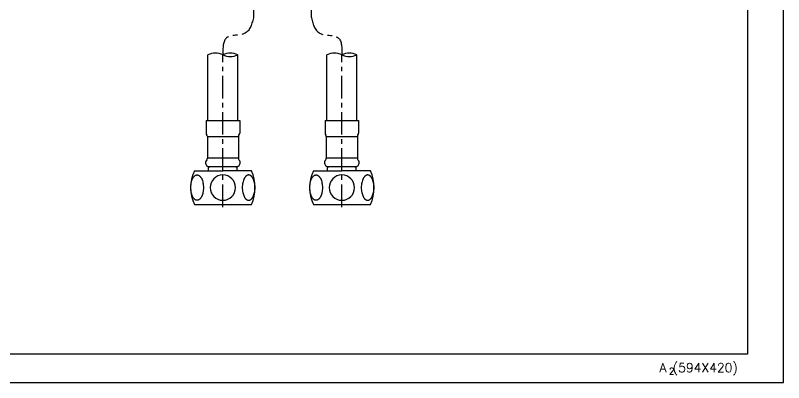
# Model space of a CAD drawing. Extents: x 8180 to 8774, y -5808 to -5388.
# Drawn here: x 8477.5 to 8774.5, y -5808.1 to -5666 of the extents above; entities that cross this region are included whole.
import ezdxf

# ---------------------------------------------------------------- set-up
doc = ezdxf.new("R2010")
doc.units = 0
doc.header["$LTSCALE"] = 7
doc.header["$MEASUREMENT"] = 0
doc.linetypes.add('CENTER', pattern=[2, 1.25, -0.25, 0.25, -0.25])
doc.layers.get('0').update_dxf_attribs({"color": 2, "linetype": 'CONTINUOUS'})
for name, color, linetype in [('08_ALL_FEATURES', 7, 'CONTINUOUS'), ('CL', 1, 'CENTER'), ('D', 2, 'CONTINUOUS'), ('DWG', 7, 'CONTINUOUS'), ('TXT', 4, 'CONTINUOUS')]:
    doc.layers.add(name, color=color, linetype=linetype)
doc.styles.add('GHS', font='ROMANS.shx', dxfattribs={"bigfont": 'GHS.shx'})

# ---------------------------------------------------------------- blocks, each defined once
blk = doc.blocks.new('A$C40264F52')
at = {"color": 2}
blk.add_line((-3.91, 5.83), (-3.91, 5.84), dxfattribs=at)
at = {"color": 7, "linetype": 'Continuous'}
for p, q in [((-14.92, -27.24), (-3.91, -27.24)), ((7.11, -27.24), (-3.91, -27.24)), ((-14.92, -40.24), (7.11, -40.24))]:
    blk.add_line(p, q, dxfattribs=at)
at = {"color": 2, "linetype": 'Continuous'}
for centre, radius, start, end in [((-6.76, 11.48), 6.77, 65.107, 115.329), ((-1.05, 11.48), 6.77, 64.671, 114.893), ((-1.01, 23.76), 6.78, 244.707, 294.8569)]:
    blk.add_arc(centre, radius, start, end, dxfattribs=at)
at = {"color": 7, "linetype": 'Continuous'}
for centre, start, end in [((-1.41, -33.74), 154.3207, 205.6793), ((-6.41, -33.74), 334.3207, 25.6793)]:
    blk.add_arc(centre, 15, start, end, dxfattribs=at)
at = {"layer": '08_ALL_FEATURES', "color": 7, "linetype": 'Continuous'}
for start, end in [(90, 270), (270, 90)]:
    blk.add_arc((-3.91, -33.74), 4.9, start, end, dxfattribs=at)
for points in [[(-16.31, -33.74), (-16.31, -33.42), (-16.28, -32.79), (-16.15, -31.88), (-15.93, -31.03), (-15.67, -30.4), (-15.43, -29.95), (-15.24, -29.67), (-15.03, -29.42), (-14.81, -29.21), (-14.58, -29.04), (-14.35, -28.93), (-14.11, -28.85), (-13.87, -28.83), (-13.62, -28.85), (-13.38, -28.93), (-13.15, -29.04), (-12.92, -29.21), (-12.7, -29.42), (-12.5, -29.67), (-12.3, -29.95), (-12.06, -30.4), (-11.8, -31.03), (-11.58, -31.88), (-11.45, -32.79), (-11.42, -33.42), (-11.42, -33.74)], [(8.5, -33.74), (8.5, -33.42), (8.47, -32.79), (8.34, -31.88), (8.11, -31.03), (7.86, -30.4), (7.62, -29.95), (7.42, -29.67), (7.22, -29.42), (7, -29.21), (6.77, -29.04), (6.54, -28.93), (6.3, -28.85), (6.05, -28.83), (5.81, -28.85), (5.57, -28.93), (5.33, -29.04), (5.11, -29.21), (4.89, -29.42), (4.68, -29.67), (4.49, -29.95), (4.25, -30.4), (3.99, -31.03), (3.77, -31.88), (3.63, -32.79), (3.6, -33.42), (3.6, -33.74)], [(-11.42, -33.74), (-11.42, -34.05), (-11.45, -34.68), (-11.58, -35.6), (-11.8, -36.44), (-12.06, -37.08), (-12.3, -37.52), (-12.5, -37.81), (-12.7, -38.06), (-12.92, -38.26), (-13.15, -38.43), (-13.38, -38.55), (-13.62, -38.62), (-13.87, -38.64), (-14.11, -38.62), (-14.35, -38.55), (-14.58, -38.43), (-14.81, -38.26), (-15.03, -38.06), (-15.24, -37.81), (-15.43, -37.52), (-15.67, -37.08), (-15.93, -36.44), (-16.15, -35.6), (-16.28, -34.68), (-16.31, -34.05), (-16.31, -33.74)], [(3.6, -33.74), (3.6, -34.05), (3.63, -34.68), (3.77, -35.6), (3.99, -36.44), (4.25, -37.08), (4.49, -37.52), (4.68, -37.81), (4.89, -38.06), (5.11, -38.26), (5.33, -38.43), (5.57, -38.55), (5.81, -38.62), (6.05, -38.64), (6.3, -38.62), (6.54, -38.55), (6.77, -38.43), (7, -38.26), (7.22, -38.06), (7.42, -37.81), (7.62, -37.52), (7.86, -37.08), (8.11, -36.44), (8.34, -35.6), (8.47, -34.68), (8.5, -34.05), (8.5, -33.74)]]:
    blk.add_open_spline(points, degree=3, knots=[0, 0, 0, 0, 0.080704, 0.159092, 0.233029, 0.300701, 0.331795, 0.360921, 0.388061, 0.413284, 0.436751, 0.458743, 0.479657, 0.5, 0.520343, 0.541257, 0.563249, 0.586716, 0.611939, 0.639079, 0.668205, 0.699299, 0.766971, 0.840908, 0.919296, 1, 1, 1, 1], dxfattribs=at)
at = {"layer": 'CL'}
blk.add_line((-3.91, -41.24), (-3.91, 17.63), dxfattribs=at)
at = {"layer": 'D'}
for p, q in [((-9.91, -14.01), (2.09, -14.01)), ((2.09, -22.37), (-9.91, -22.37))]:
    blk.add_line(p, q, dxfattribs=at)
at = {"layer": 'D', "color": 0}
for p in [(-14.58, -27.24), (6.77, -27.24)]:
    blk.add_line(p, (-3.91, -27.24), dxfattribs=at)
at = {"layer": 'DWG'}
for p, q in [((-9.66, -7.74), (-9.66, 17.6)), ((1.84, -7.74), (1.84, 17.6)), ((-10.41, -7.74), (-10.41, -12.65)), ((-10.41, -7.74), (2.59, -7.74)), ((2.59, -7.74), (2.59, -12.65)), ((-10.08, -13.52), (-10.13, -13.45)), ((-9.91, -14.01), (-9.91, -22.37)), ((2.09, -14.01), (2.09, -22.37)), ((2.27, -13.52), (2.32, -13.45)), ((1.59, -25.74), (-9.41, -25.74)), ((-9.41, -27.24), (-9.41, -25.74)), ((1.59, -27.24), (1.59, -25.74))]:
    blk.add_line(p, q, dxfattribs=at)
for centre, radius, start, end in [((-9.11, -12.65), 1.3, 180, 218.1929), ((-10.71, -14.01), 0.8, 0, 38.1929), ((2.89, -14.01), 0.8, 141.8071, 180), ((1.29, -12.65), 1.3, 321.8071, 0), ((-8.96, -24.09), 1.65, 135.5407, 270), ((-10.71, -22.37), 0.8, 315.5407, 0), ((1.15, -24.09), 1.65, 270, 44.4593), ((2.89, -22.37), 0.8, 180, 224.4593), ((-8.96, -24.09), 1.65, 222.0731, 259.655)]:
    blk.add_arc(centre, radius, start, end, dxfattribs=at)

msp = doc.modelspace()

# ---------------------------------------------------------------- linework, layer by layer
at = {"linetype": 'Continuous'}
msp.add_lwpolyline([(8180.5, -5808.09), (8774.5, -5808.09), (8774.5, -5388.09), (8180.5, -5388.09)], close=True, dxfattribs=at)
at = {"layer": 'CL'}
for p, q in [((8569.62, -5601.91), (8569.62, -5666.53)), ((8591.82, -5601.91), (8591.82, -5666.53))]:
    msp.add_line(p, q, dxfattribs=at)
for points in [[(8569.62, -5666.53), (8566.32, -5672.9), (8559.16, -5674.71), (8557.72, -5681.29)], [(8591.82, -5666.53), (8595.12, -5672.9), (8602.27, -5674.71), (8603.72, -5681.29)]]:
    msp.add_spline(points, degree=3, dxfattribs=at)
at = {"layer": 'TXT', "color": 4}
msp.add_line((8760.5, -5407.09), (8760.5, -5797.09), dxfattribs=at)
at = {"layer": 'TXT', "color": 4, "linetype": 'Continuous'}
msp.add_line((8760.5, -5797.09), (8206.5, -5797.09), dxfattribs=at)

# ---------------------------------------------------------------- block references
at = {"layer": 'D'}
for p in [(8561.62, -5698.91), (8607.62, -5698.91)]:
    msp.add_blockref('A$C40264F52', p, dxfattribs=at)

# ---------------------------------------------------------------- texts
at = {"color": 7, "style": 'GHS'}
for s, height, p in [('A (594X420)', 3.5, (8726.51, -5804.06)), ('2', 2.5, (8730.16, -5804.89))]:
    msp.add_text(s, height=height, dxfattribs=at).set_placement(p)

doc.saveas('drawing.dxf')
